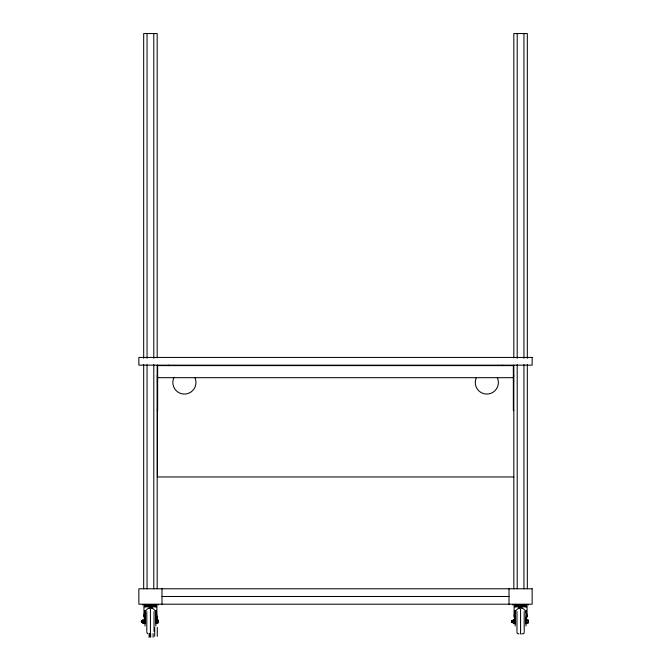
<?xml version="1.0" encoding="UTF-8"?>
<svg xmlns="http://www.w3.org/2000/svg" width="671" height="671" viewBox="0 0 671 671"><rect width="100%" height="100%" fill="white"/><g stroke="black" fill="none" stroke-linecap="round" stroke-linejoin="round"><path stroke-width="1.01" d="M144.76 623.695L144.76 610.602M155.806 621.296L156.888 616.632L156.888 606.257L143.955 606.257L143.955 616.339L144.76 620.901L144.894 610.602M144.76 616.867L144.76 610.962M144.894 623.695L144.894 620.901M144.894 616.867L144.894 610.962M144.894 606.878L144.894 606.257M155.94 623.695L155.94 610.442M156.066 623.695L156.066 611.491M514.917 623.695L514.917 611.39M525.963 621.296L527.045 616.632L527.045 606.257L514.112 606.257L514.112 616.339L514.917 620.901L515.051 610.602M515.051 623.695L515.051 620.901M515.051 616.867L515.051 610.962M515.051 606.878L515.051 606.257M526.098 623.695L526.098 619.476M526.223 620.901L526.223 610.442M526.223 623.695L526.223 619.476M155.966 620.876L156.033 611.742M526.123 620.876L526.19 611.742M141.388 621.128L141.447 622.285L141.388 621.505M511.545 621.128L511.612 622.227L511.545 621.505M141.707 622.42L141.388 620.759M511.679 621.019L511.814 622.42L511.763 621.388M141.472 622.076L141.807 621.271M141.732 622.302L141.774 621.74M141.824 621.044L141.824 621.883L141.715 620.784M142.067 621.967L142.252 622.227M142.126 621.883L142.428 621.128M142.621 621.271L142.99 623.3L144.517 623.3L144.517 619.71L142.848 619.945L142.973 622.42M143.074 621.698C142.73 617.882 143.007 625.406 143.124 620.709M143.015 621.967L143.217 620.616M511.872 621.967L511.906 620.977M512.225 622.386L512.225 620.784M512.275 621.967L512.401 621.044M512.317 620.709L512.51 622.386M512.963 621.505C512.719 623.451 513.315 618.293 512.569 622.42M141.925 621.505L142.059 622.42L141.95 621.967M142.009 622.42L142.084 621.312M142.487 621.312L142.512 620.709M142.202 622.227L142.47 621.967M142.915 620.616L142.931 620.977M511.914 621.967L511.856 622.42M511.931 621.044L511.956 620.709M512.636 621.044L512.745 620.591L512.845 621.74M141.598 621.698L141.506 622.151M141.581 621.312L141.673 620.86M142.663 621.698L142.428 622.386M511.872 621.128L511.99 622.252L512.065 621.271M512.099 621.883L512.007 620.616M512.82 621.967L512.77 621.271M143.191 622.034L143.032 621.128M142.353 621.967L142.235 620.591L141.942 621.044M512.468 621.271L512.359 620.709M143.955 616.339C144.005 612.858 145.842 609.042 149.39 608.01A3.959 3.925 -5.9 0 1 151.696 608.06C155.202 609.276 156.922 613.126 156.888 616.632M514.112 616.339C514.162 612.858 515.991 609.042 519.547 608.01A3.959 3.925 -5.9 0 1 521.845 608.06C525.351 609.276 527.079 613.126 527.045 616.632M142.076 620.784L142.135 621.312M142.755 620.784L142.973 621.271M513.005 621.925C515.454 628.576 515.454 614.435 513.005 621.086M526.55 623.3C528.974 624.433 528.974 618.578 526.55 619.71M155.94 606.777L156.066 606.257L156.066 606.878L152.929 606.777M513.827 375.71L513.349 377.681L157.651 377.681L157.173 375.71M526.098 606.777L526.223 606.257L526.223 606.878L522.08 606.777M156.402 623.3C158.817 624.433 158.817 618.578 156.402 619.71M143.376 623.141L143.661 622.998M513.5 623.032L514.347 623.091L513.575 623.158M148.853 608.203L150.539 606.727L152.208 608.278M519.01 608.203L520.688 606.727L522.365 608.278M143.317 623.065L143.888 623.049M148.123 606.29L152.762 606.29M518.28 606.29L522.919 606.29M151.201 607.616L149.507 607.616M521.283 607.591L519.455 607.616M514.095 623.107L514.028 622.998M152.451 607.582L151.914 607.582M519.128 607.582L518.591 607.582M513.818 622.638L514.33 622.596M150.983 607.582L149.901 607.582M521.141 607.582L520.059 607.582M521.652 633.927L523.791 633.6L524.194 632.275M157.173 365.628L513.349 365.628L513.349 410.451L513.827 410.451M157.173 381.17L157.651 381.17M513.349 381.17L513.827 381.17M157.173 410.451L157.651 410.451L157.651 365.15M513.827 476.964L157.417 476.964L157.417 377.094M161.988 596.494L509.012 596.494M142.571 604.907L158.272 604.907M512.728 604.907L528.429 604.907M145.003 604.982L155.898 604.982M515.16 604.982L526.056 604.982M145.246 605.452L155.597 605.452M515.403 605.452L525.754 605.452M144.223 606.123L156.628 606.123M514.372 606.123L526.777 606.123M148.912 606.852L144.76 606.878L144.76 606.257M519.069 606.852L514.917 606.878L514.917 606.257M157.542 616.607L157.417 619.165M144.517 620.608L142.848 620.591M156.402 620.608L157.87 620.608M513.147 620.608L514.674 620.608M526.55 620.608L528.027 620.608M142.99 622.403L144.517 622.403M156.402 622.403L157.87 622.403M513.147 622.403L514.674 622.403M526.55 622.403L528.027 622.403M144.181 622.755L143.326 622.705L144.181 622.671M514.33 622.755L513.483 622.696L514.33 622.671M143.326 622.864L144.181 622.503M513.483 622.873L514.33 622.503M518.968 633.91L517.375 633.55L516.964 632.275M147.628 633.776L146.806 632.275M512.761 620.616L512.803 621.044M512.552 622.386L512.51 621.967M142.705 622.386L142.663 621.967M512.703 622.034L512.577 621.128M528.211 619.945L528.211 623.065M527.322 358.306L527.322 33.55L513.827 33.55L513.827 357.828M527.322 364.596L527.322 588.786M526.55 619.652L526.55 623.359M526.416 619.652L526.416 623.359M526.098 606.257L526.098 606.878M525.963 617.035L525.963 625.984M524.194 611.558L524.194 631.445M523.95 33.55L523.95 358.306M523.95 364.596L523.95 588.786M520.579 609.067L520.579 633.944M517.207 33.55L517.207 358.306M517.207 364.596L517.207 588.786M516.964 611.558L516.964 631.445M515.185 617.135L515.185 625.984M513.827 365.15L513.827 588.786M513.483 622.503L513.483 622.931M512.963 619.945L512.963 623.065M511.545 620.759L511.545 622.252M509.012 588.786L509.012 604.202M502.26 365.15L502.26 365.628M168.74 365.15L168.74 365.628M161.988 588.786L161.988 604.202M158.054 619.945L158.054 623.065M157.282 627.368L157.282 636.334M157.173 357.828L157.173 33.55L143.678 33.55L143.678 358.306M157.173 365.15L157.173 588.786M156.402 619.652L156.402 623.359M156.259 619.652L156.259 623.359M156.066 618.763L156.066 620.189M155.94 606.257L155.94 606.878M155.806 617.135L155.806 625.984M154.707 627.368L154.707 636.334M154.036 611.558L154.036 631.445M153.793 33.55L153.793 358.306M153.793 364.596L153.793 588.786M153.105 633.659L153.105 637.341M150.681 633.659L150.673 637.341M150.421 609.067L150.421 633.944M149.893 633.793L149.893 636.452M149.088 633.39L149.088 637.45M147.05 33.55L147.05 358.306M147.05 364.596L147.05 588.786M146.806 611.558L146.806 631.445M145.028 617.035L145.028 625.984M143.678 364.596L143.678 588.786M143.326 622.503L143.326 622.931M142.806 619.945L142.806 623.065M141.606 621.388L141.606 622.101M194.892 377.605A11.566 11.566 0 0 1 184.408 394.062A11.566 11.566 0 0 1 173.923 377.605M497.32 377.605A11.566 11.566 0 0 1 486.836 394.062A11.566 11.566 0 0 1 476.36 377.605M144.181 622.596L143.661 622.629L144.181 622.604M143.98 622.562L143.326 622.613L143.98 622.571M514.129 622.562L513.483 622.613L514.129 622.571M532.145 357.433L138.855 357.433L138.855 365.15L532.145 365.15L532.145 357.433M532.145 588.786L138.855 588.786L138.855 604.202L532.145 604.202L532.145 588.786"/></g></svg>
